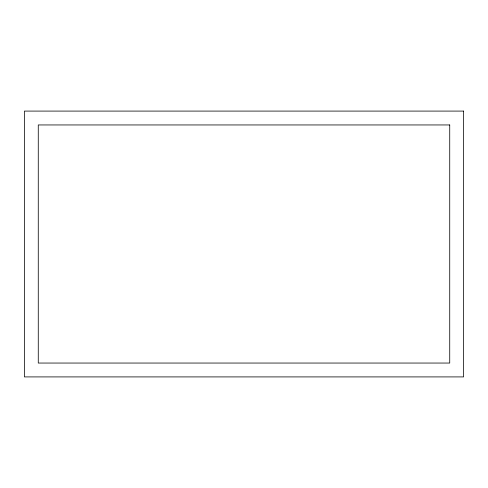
<?xml version="1.0" encoding="UTF-8"?>
<svg xmlns="http://www.w3.org/2000/svg" width="488" height="488" viewBox="0 0 488 488"><rect width="100%" height="100%" fill="white"/><g stroke="black" fill="none" stroke-linecap="round" stroke-linejoin="round"><path stroke-width="0.73" d="M463.6 111.087L24.4 111.087L24.4 376.913L463.6 376.913L463.6 111.087M449.729 124.952L38.271 124.952L38.271 363.048L449.729 363.048L449.729 124.952"/></g></svg>
